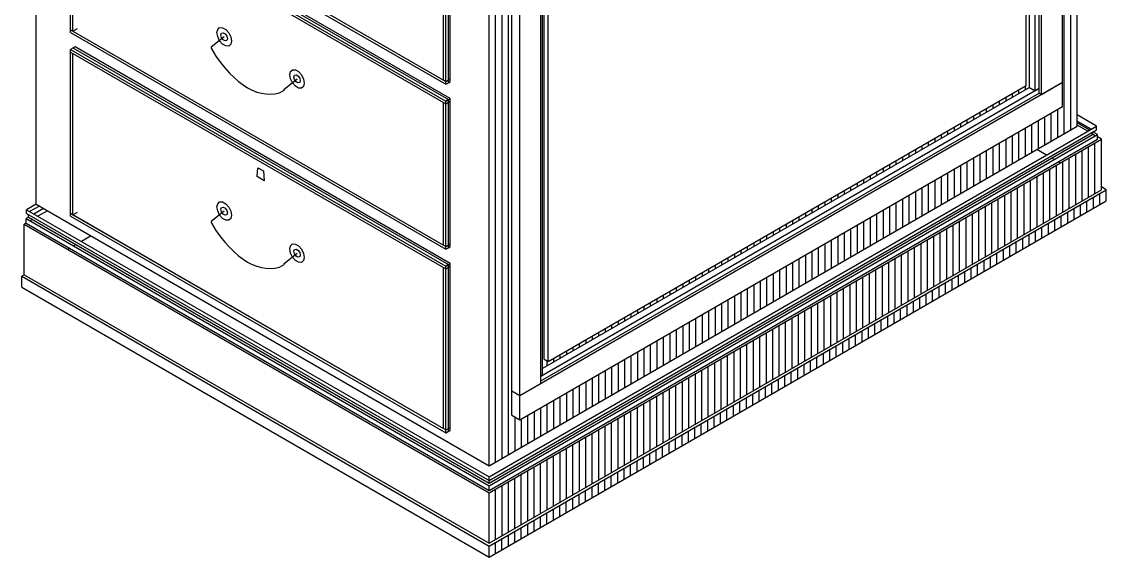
# Model space of a CAD drawing. Header units: inches. Extents: x 0.3 to 16.2, y 0.3 to 11.4.
# Drawn here: x 5.105 to 8.37, y 4.041 to 5.653 of the extents above; entities that cross this region are included whole.
import ezdxf

# ---------------------------------------------------------------- set-up
doc = ezdxf.new("R2010")
doc.units = ezdxf.units.IN
doc.header["$LTSCALE"] = 0.009843
doc.header["$MEASUREMENT"] = 0
doc.layers.add('GEOMETRY', color=7, linetype='Continuous')

msp = doc.modelspace()

# ---------------------------------------------------------------- linework, layer by layer
at = {"layer": 'GEOMETRY'}
for p, q in [((8.2437, 5.3165), (8.2437, 6.828)), ((8.2634, 5.3276), (8.2634, 6.8394)), ((8.2827, 5.339), (8.2827, 6.8504)), ((5.1484, 5.1039), (5.1484, 6.6157)), ((8.239, 5.4713), (8.239, 6.6185)), ((8.1559, 5.4457), (8.1559, 6.565)), ((8.1681, 5.4528), (8.1681, 6.572)), ((8.1756, 5.4346), (8.1756, 6.5819)), ((8.139, 5.4555), (8.139, 6.5551)), ((8.1291, 5.4614), (8.1291, 6.5299)), ((5.252, 6.126), (6.3819, 5.4736)), ((5.252, 6.126), (6.3819, 5.4736)), ((5.252, 6.1177), (6.3819, 5.4654)), ((5.2591, 6.122), (6.3819, 5.4736)), ((6.3953, 5.4224), (5.2654, 6.0748)), ((6.3953, 5.4224), (5.2654, 6.0748)), ((5.252, 6.0669), (6.3819, 5.4146)), ((5.252, 6.0669), (6.3819, 5.4146)), ((5.252, 6.0587), (6.3819, 5.4063)), ((5.252, 5.6291), (5.252, 6.0587)), ((5.2591, 6.0713), (6.3894, 5.4189)), ((5.2591, 6.0713), (6.3894, 5.4189)), ((5.2591, 5.6252), (5.2591, 6.0543)), ((5.2591, 5.6335), (5.2591, 6.0543)), ((6.3744, 5.478), (6.3744, 5.8516)), ((6.3819, 5.4736), (6.3819, 5.8472)), ((6.3894, 5.4693), (6.3894, 5.8598)), ((6.3953, 5.4728), (6.3953, 5.8634)), ((6.3953, 5.4815), (6.3953, 5.8551)), ((6.5512, 4.339), (6.5512, 5.8508)), ((6.5705, 4.3504), (6.5705, 5.8618)), ((6.5122, 4.3165), (6.5122, 5.8354)), ((6.5315, 4.328), (6.5315, 5.8394)), ((6.5803, 4.5417), (6.5803, 5.689)), ((6.6681, 4.5642), (6.6681, 5.7114)), ((6.6728, 4.5894), (6.6728, 5.7087)), ((6.678, 4.6374), (6.678, 5.7059)), ((6.6902, 4.6303), (6.6902, 5.6988)), ((6.6047, 4.5276), (6.6047, 5.6748)), ((5.252, 5.6291), (6.3819, 4.9768)), ((5.252, 5.6291), (6.3819, 4.9768)), ((5.252, 5.6291), (5.2591, 5.6252)), ((5.252, 5.6209), (5.252, 5.6291)), ((5.252, 5.6209), (6.3819, 4.9685)), ((5.2591, 5.6252), (5.2724, 5.6327)), ((5.2591, 5.6252), (6.3819, 4.9768)), ((5.6925, 5.6205), (5.6949, 5.6299)), ((5.6949, 5.6083), (5.6925, 5.6205)), ((5.6949, 5.6299), (5.7008, 5.6354)), ((5.7008, 5.6354), (5.7098, 5.635)), ((5.7047, 5.6134), (5.7067, 5.6189)), ((5.7067, 5.6189), (5.7114, 5.6201)), ((5.7098, 5.635), (5.7193, 5.6295)), ((5.7114, 5.6201), (5.7177, 5.6165)), ((5.7193, 5.6295), (5.7283, 5.6197)), ((5.7283, 5.6197), (5.7343, 5.6075)), ((5.7146, 5.6079), (5.6756, 5.5768)), ((5.7008, 5.5957), (5.6949, 5.6083)), ((5.7098, 5.5858), (5.7008, 5.5957)), ((5.7067, 5.6055), (5.7047, 5.6134)), ((5.7114, 5.5988), (5.7067, 5.6055)), ((5.7193, 5.5803), (5.7098, 5.5858)), ((5.7177, 5.5953), (5.7114, 5.5988)), ((5.7177, 5.6165), (5.7224, 5.6098)), ((5.7224, 5.5965), (5.7177, 5.5953)), ((5.7224, 5.6098), (5.7244, 5.602)), ((5.7244, 5.602), (5.7224, 5.5965)), ((5.7343, 5.5854), (5.7283, 5.5799)), ((5.7343, 5.6075), (5.7366, 5.5949)), ((5.7366, 5.5949), (5.7343, 5.5854)), ((5.2654, 5.578), (5.252, 5.5701)), ((5.252, 5.5701), (6.3819, 4.9177)), ((5.252, 5.5701), (6.3819, 4.9177)), ((5.252, 5.5618), (5.252, 5.5701)), ((5.252, 5.5618), (6.3819, 4.9094)), ((5.252, 5.5618), (5.2591, 5.5575)), ((5.252, 5.5618), (5.2591, 5.5575)), ((5.252, 5.0768), (5.252, 5.5618)), ((5.2654, 5.578), (5.2591, 5.5744)), ((5.2591, 5.5744), (6.3894, 4.922)), ((5.2591, 5.5744), (6.3894, 4.922)), ((5.2591, 5.0724), (5.2591, 5.5575)), ((5.2591, 5.0807), (5.2591, 5.5575)), ((6.3953, 4.9256), (5.2654, 5.578)), ((6.3953, 4.9256), (5.2654, 5.578)), ((5.6756, 5.5768), (5.6756, 5.574)), ((5.6756, 5.574), (5.6894, 5.5496)), ((5.7283, 5.5799), (5.7193, 5.5803)), ((5.6894, 5.5496), (5.7031, 5.5307)), ((5.7031, 5.5307), (5.7165, 5.5142)), ((5.7165, 5.5142), (5.7303, 5.4988)), ((5.7303, 5.4988), (5.7441, 5.4854)), ((5.9118, 5.4937), (5.9142, 5.5035)), ((5.9142, 5.4815), (5.9118, 5.4937)), ((5.9142, 5.5035), (5.9201, 5.5087)), ((5.9201, 5.5087), (5.9287, 5.5087)), ((5.924, 5.4866), (5.926, 5.4925)), ((5.926, 5.4791), (5.924, 5.4866)), ((5.926, 5.4925), (5.9307, 5.4937)), ((5.9287, 5.5087), (5.9386, 5.5031)), ((5.9307, 5.4937), (5.9366, 5.4902)), ((5.9366, 5.4902), (5.9417, 5.4831)), ((5.9386, 5.5031), (5.9476, 5.4929)), ((5.9476, 5.4929), (5.9535, 5.4807)), ((5.7441, 5.4854), (5.7579, 5.4736)), ((5.7579, 5.4736), (5.7717, 5.463)), ((5.7717, 5.463), (5.785, 5.4543)), ((5.785, 5.4543), (5.7988, 5.4472)), ((5.8949, 5.4504), (5.9339, 5.4811)), ((5.9201, 5.4693), (5.9142, 5.4815)), ((5.9287, 5.4594), (5.9201, 5.4693)), ((5.9307, 5.472), (5.926, 5.4791)), ((5.9386, 5.4535), (5.9287, 5.4594)), ((5.9366, 5.4689), (5.9307, 5.472)), ((5.9417, 5.4701), (5.9366, 5.4689)), ((5.9417, 5.4831), (5.9437, 5.4756)), ((5.9437, 5.4756), (5.9417, 5.4701)), ((5.9535, 5.4587), (5.9476, 5.4535)), ((5.9535, 5.4807), (5.9555, 5.4685)), ((5.9555, 5.4685), (5.9535, 5.4587)), ((6.3744, 5.478), (6.3819, 5.4736)), ((6.3819, 5.4736), (6.3953, 5.4815)), ((6.3819, 5.4736), (6.3953, 5.4815)), ((6.3819, 5.4736), (6.3953, 5.4815)), ((6.3819, 5.4654), (6.3819, 5.4736)), ((6.3819, 5.4654), (6.3953, 5.4728)), ((6.3894, 5.4693), (6.3953, 5.4728)), ((6.3953, 5.4728), (6.3953, 5.4815)), ((6.6047, 4.5276), (8.239, 5.4713)), ((6.6047, 4.5276), (8.239, 5.4713)), ((8.139, 5.4555), (6.6728, 4.6091)), ((6.6902, 4.6303), (8.1291, 5.4614)), ((8.1272, 5.4488), (8.1272, 5.4598)), ((8.139, 5.4555), (8.1559, 5.4457)), ((8.1756, 5.4346), (8.239, 5.4713)), ((8.239, 5.398), (8.239, 5.4713)), ((5.7988, 5.4472), (5.8126, 5.4417)), ((5.8126, 5.4417), (5.8264, 5.4382)), ((5.8264, 5.4382), (5.8402, 5.4358)), ((5.8402, 5.4358), (5.8535, 5.435)), ((5.8535, 5.435), (5.8673, 5.4358)), ((5.8673, 5.4358), (5.8811, 5.439)), ((5.8811, 5.439), (5.8949, 5.4472)), ((5.8949, 5.4472), (5.8949, 5.4504)), ((5.9476, 5.4535), (5.9386, 5.4535)), ((6.3819, 5.4146), (6.3953, 5.4224)), ((6.3819, 5.4146), (6.3953, 5.4224)), ((6.3894, 5.4189), (6.3953, 5.4224)), ((6.3894, 5.4189), (6.3953, 5.4224)), ((6.3953, 4.976), (6.3953, 5.4224)), ((6.3953, 5.4138), (6.3953, 5.4224)), ((6.6681, 4.5866), (8.1681, 5.4528)), ((6.6681, 4.5866), (8.1681, 5.4528)), ((6.6681, 4.5724), (8.1681, 5.4386)), ((8.0685, 5.415), (8.0685, 5.4264)), ((8.0882, 5.4264), (8.0882, 5.4374)), ((8.1075, 5.4374), (8.1075, 5.4488)), ((8.1559, 5.4457), (8.1681, 5.4528)), ((8.1681, 5.4386), (8.1681, 5.4528)), ((8.1681, 5.4386), (8.1756, 5.4346)), ((6.3744, 5.4102), (6.3819, 5.4063)), ((6.3744, 5.4102), (6.3819, 5.4063)), ((6.3744, 4.9811), (6.3744, 5.4102)), ((6.3878, 5.4181), (6.3819, 5.4146)), ((6.3819, 5.4063), (6.3819, 5.4146)), ((6.3819, 5.4063), (6.3953, 5.4138)), ((6.3819, 5.4063), (6.3953, 5.4138)), ((6.3819, 5.4063), (6.3953, 5.4138)), ((6.3819, 4.9768), (6.3819, 5.4063)), ((6.3894, 4.9724), (6.3894, 5.4189)), ((6.3953, 4.9846), (6.3953, 5.4138)), ((6.6047, 4.4543), (8.239, 5.398)), ((8.0102, 5.3815), (8.0102, 5.3925)), ((8.0299, 5.3925), (8.0299, 5.4039)), ((8.0492, 5.4039), (8.0492, 5.415)), ((8.2244, 5.3051), (8.2244, 5.3898)), ((7.952, 5.3476), (7.952, 5.3591)), ((7.9713, 5.3587), (7.9713, 5.3701)), ((7.9909, 5.3701), (7.9909, 5.3815)), ((8.1661, 5.2717), (8.1661, 5.3559)), ((8.1854, 5.2827), (8.1854, 5.3669)), ((8.2047, 5.2941), (8.2047, 5.3783)), ((8.3413, 5.339), (8.2827, 5.3728)), ((6.5122, 4.3165), (8.2827, 5.339)), ((6.5122, 4.2831), (8.3413, 5.339)), ((6.5122, 4.2831), (8.3413, 5.339)), ((6.5122, 4.2717), (8.3413, 5.3276)), ((7.8937, 5.3138), (7.8937, 5.3252)), ((7.913, 5.3252), (7.913, 5.3362)), ((7.9327, 5.3362), (7.9327, 5.3476)), ((8.1272, 5.2492), (8.1272, 5.3335)), ((8.1465, 5.2602), (8.1465, 5.3445)), ((8.3252, 5.3299), (8.2827, 5.3543)), ((8.3205, 5.3268), (8.2827, 5.3488)), ((8.3146, 5.3236), (8.2827, 5.3417)), ((8.3413, 5.3276), (8.3413, 5.339)), ((6.5122, 4.2646), (8.3291, 5.3138)), ((6.5122, 4.2563), (8.3437, 5.3138)), ((6.5122, 4.2563), (8.3437, 5.3138)), ((6.5122, 4.2421), (8.3437, 5.2996)), ((6.5122, 4.235), (8.3559, 5.2996)), ((6.5122, 4.235), (8.3559, 5.2996)), ((7.835, 5.2803), (7.835, 5.2913)), ((7.8547, 5.2913), (7.8547, 5.3028)), ((7.874, 5.3028), (7.874, 5.3138)), ((8.0685, 5.2154), (8.0685, 5.2996)), ((8.0882, 5.2268), (8.0882, 5.311)), ((8.1075, 5.2378), (8.1075, 5.322)), ((8.3291, 5.3138), (8.3291, 5.3205)), ((8.3374, 5.3102), (8.3291, 5.315)), ((8.3437, 5.3138), (8.3303, 5.3213)), ((8.3437, 5.2996), (8.3437, 5.3138)), ((8.3559, 5.2996), (8.3437, 5.3067)), ((8.3559, 5.1476), (8.3559, 5.2996)), ((7.7768, 5.2465), (7.7768, 5.2579)), ((7.7965, 5.2579), (7.7965, 5.2689)), ((7.8157, 5.2689), (7.8157, 5.2803)), ((8.0102, 5.1815), (8.0102, 5.2661)), ((8.0299, 5.1929), (8.0299, 5.2772)), ((8.0492, 5.2039), (8.0492, 5.2886)), ((8.1902, 5.2516), (8.161, 5.2685)), ((8.2976, 5.1142), (8.2976, 5.2657)), ((8.3169, 5.1252), (8.3169, 5.2772)), ((8.3362, 5.1366), (8.3362, 5.2882)), ((7.7378, 5.224), (7.7378, 5.2354)), ((7.7575, 5.2354), (7.7575, 5.2465)), ((7.952, 5.148), (7.952, 5.2323)), ((7.9713, 5.1591), (7.9713, 5.2437)), ((7.9909, 5.1705), (7.9909, 5.2547)), ((8.2134, 5.2382), (8.2059, 5.2425)), ((8.2315, 5.228), (8.2256, 5.2315)), ((8.2394, 5.0803), (8.2394, 5.2323)), ((8.2587, 5.0917), (8.2587, 5.2437)), ((8.2783, 5.1028), (8.2783, 5.2547)), ((5.8134, 5.187), (5.8157, 5.2138)), ((5.8157, 5.2138), (5.8327, 5.2039)), ((5.8327, 5.2039), (5.835, 5.1744)), ((7.6795, 5.1906), (7.6795, 5.2016)), ((7.6992, 5.2016), (7.6992, 5.213)), ((7.7185, 5.213), (7.7185, 5.224)), ((7.8937, 5.1142), (7.8937, 5.1984)), ((7.913, 5.1256), (7.913, 5.2098)), ((7.9327, 5.1366), (7.9327, 5.2213)), ((8.1811, 5.0469), (8.1811, 5.1988)), ((8.2004, 5.0579), (8.2004, 5.2098)), ((8.2201, 5.0693), (8.2201, 5.2213)), ((5.835, 5.1744), (5.8134, 5.187)), ((7.6213, 5.1567), (7.6213, 5.1677)), ((7.6406, 5.1677), (7.6406, 5.1791)), ((7.6602, 5.1791), (7.6602, 5.1906)), ((7.835, 5.0807), (7.835, 5.165)), ((7.8547, 5.0917), (7.8547, 5.176)), ((7.874, 5.1031), (7.874, 5.1874)), ((8.1228, 5.0134), (8.1228, 5.165)), ((8.1421, 5.0244), (8.1421, 5.1764)), ((8.1618, 5.0358), (8.1618, 5.1874)), ((6.5122, 4.0835), (8.3559, 5.1476)), ((6.5122, 4.0748), (8.3705, 5.1476)), ((6.5122, 4.0748), (8.3705, 5.1476)), ((7.563, 5.1228), (7.563, 5.1343)), ((7.5823, 5.1343), (7.5823, 5.1453)), ((7.6016, 5.1453), (7.6016, 5.1567)), ((7.7768, 5.0469), (7.7768, 5.1311)), ((7.7965, 5.0583), (7.7965, 5.1425)), ((7.8157, 5.0693), (7.8157, 5.1535)), ((8.0646, 4.9795), (8.0646, 5.1315)), ((8.0843, 4.9909), (8.0843, 5.1425)), ((8.1035, 5.002), (8.1035, 5.1539)), ((8.3512, 5.1028), (8.3512, 5.1366)), ((8.3705, 5.1476), (8.3559, 5.1563)), ((8.3705, 5.1138), (8.3705, 5.1476)), ((5.1484, 5.1039), (5.1193, 5.0874)), ((5.1583, 5.0984), (5.1287, 5.0815)), ((5.1484, 5.1039), (6.5122, 4.3165)), ((5.6925, 5.0957), (5.6949, 5.1055)), ((5.6949, 5.0835), (5.6925, 5.0957)), ((5.6949, 5.1055), (5.7008, 5.1106)), ((5.7008, 5.1106), (5.7098, 5.1106)), ((5.7067, 5.0941), (5.7114, 5.0953)), ((5.7098, 5.1106), (5.7193, 5.1047)), ((5.7114, 5.0953), (5.7177, 5.0921)), ((5.7193, 5.1047), (5.7283, 5.0949)), ((5.7283, 5.0949), (5.7343, 5.0827)), ((6.5122, 4.0409), (8.3705, 5.1138)), ((7.5043, 5.0894), (7.5043, 5.1004)), ((7.524, 5.1004), (7.524, 5.1118)), ((7.5433, 5.1118), (7.5433, 5.1228)), ((7.7185, 5.013), (7.7185, 5.0976)), ((7.7378, 5.0244), (7.7378, 5.1087)), ((7.7575, 5.0354), (7.7575, 5.1201)), ((8.0063, 4.9461), (8.0063, 5.098)), ((8.026, 4.9571), (8.026, 5.1091)), ((8.0453, 4.9685), (8.0453, 5.1205)), ((8.2929, 5.0693), (8.2929, 5.1031)), ((8.3122, 5.0803), (8.3122, 5.1142)), ((8.3315, 5.0917), (8.3315, 5.1252)), ((5.1252, 5.0654), (5.1181, 5.061)), ((5.1193, 5.0874), (6.5122, 4.2831)), ((5.1193, 5.0874), (6.5122, 4.2831)), ((5.1193, 5.076), (5.1193, 5.0874)), ((5.1193, 5.076), (6.5122, 4.2717)), ((5.1252, 5.0654), (5.1252, 5.0724)), ((5.1252, 5.0654), (6.5122, 4.2646)), ((5.1705, 5.0913), (5.1409, 5.0744)), ((5.1823, 5.0843), (5.1531, 5.0677)), ((5.252, 5.0768), (6.3819, 4.4244)), ((5.252, 5.0768), (6.3819, 4.4244)), ((5.252, 5.0768), (5.2591, 5.0724)), ((5.252, 5.0681), (5.252, 5.0768)), ((5.252, 5.0681), (6.3819, 4.4157)), ((5.2591, 5.0724), (5.2724, 5.0803)), ((5.2591, 5.0724), (6.3819, 4.4244)), ((5.7146, 5.0831), (5.6756, 5.052)), ((5.7008, 5.0713), (5.6949, 5.0835)), ((5.7098, 5.061), (5.7008, 5.0713)), ((5.7047, 5.0886), (5.7067, 5.0941)), ((5.7067, 5.0811), (5.7047, 5.0886)), ((5.7114, 5.074), (5.7067, 5.0811)), ((5.7177, 5.0705), (5.7114, 5.074)), ((5.7177, 5.0921), (5.7224, 5.085)), ((5.7224, 5.072), (5.7177, 5.0705)), ((5.7224, 5.085), (5.7244, 5.0776)), ((5.7244, 5.0776), (5.7224, 5.072)), ((5.7343, 5.0827), (5.7366, 5.0705)), ((5.7366, 5.0705), (5.7343, 5.0606)), ((7.4461, 5.0555), (7.4461, 5.0669)), ((7.4654, 5.0669), (7.4654, 5.078)), ((7.485, 5.078), (7.485, 5.0894)), ((7.6602, 4.9795), (7.6602, 5.0638)), ((7.6795, 4.9906), (7.6795, 5.0752)), ((7.6992, 5.002), (7.6992, 5.0862)), ((7.9484, 4.9126), (7.9484, 5.0642)), ((7.9677, 4.9236), (7.9677, 5.0756)), ((7.987, 4.9346), (7.987, 5.0866)), ((8.235, 5.0358), (8.235, 5.0693)), ((8.2543, 5.0469), (8.2543, 5.0807)), ((8.2736, 5.0583), (8.2736, 5.0917)), ((5.1181, 5.0472), (5.1118, 5.0437)), ((5.1118, 5.0437), (6.5122, 4.235)), ((5.1118, 5.0437), (6.5122, 4.235)), ((5.1118, 4.8917), (5.1118, 5.0437)), ((5.1181, 5.061), (6.5122, 4.2563)), ((5.1181, 5.061), (6.5122, 4.2563)), ((5.1181, 5.0472), (5.1181, 5.061)), ((5.1181, 5.0472), (6.5122, 4.2421)), ((5.1374, 5.0583), (5.1299, 5.0543)), ((5.6756, 5.052), (5.6756, 5.0492)), ((5.6756, 5.0492), (5.6894, 5.0248)), ((5.7193, 5.0555), (5.7098, 5.061)), ((5.7283, 5.0555), (5.7193, 5.0555)), ((5.7343, 5.0606), (5.7283, 5.0555)), ((7.3878, 5.022), (7.3878, 5.0331)), ((7.4071, 5.0331), (7.4071, 5.0445)), ((7.4268, 5.0445), (7.4268, 5.0555)), ((7.6016, 4.9457), (7.6016, 5.0303)), ((7.6213, 4.9571), (7.6213, 5.0413)), ((7.6406, 4.9681), (7.6406, 5.0528)), ((7.8902, 4.8787), (7.8902, 5.0307)), ((7.9094, 4.8902), (7.9094, 5.0417)), ((7.9287, 4.9012), (7.9287, 5.0531)), ((8.1768, 5.0024), (8.1768, 5.0358)), ((8.1961, 5.0134), (8.1961, 5.0472)), ((8.2154, 5.0244), (8.2154, 5.0583)), ((5.3138, 5.0087), (5.2846, 4.9917)), ((5.6894, 5.0248), (5.7031, 5.0059)), ((5.7031, 5.0059), (5.7165, 4.9894)), ((7.3295, 4.9882), (7.3295, 4.9992)), ((7.3488, 4.9992), (7.3488, 5.0106)), ((7.3681, 5.0106), (7.3681, 5.022)), ((7.563, 4.9232), (7.563, 5.0075)), ((7.5823, 4.9346), (7.5823, 5.0189)), ((7.8319, 4.8453), (7.8319, 4.9969)), ((7.8512, 4.8563), (7.8512, 5.0083)), ((7.8705, 4.8677), (7.8705, 5.0193)), ((8.1189, 4.9685), (8.1189, 5.0024)), ((8.1382, 4.9799), (8.1382, 5.0138)), ((8.1575, 4.9909), (8.1575, 5.0248)), ((5.2496, 4.9713), (5.2433, 4.9677)), ((5.2689, 4.9823), (5.2618, 4.9783)), ((5.7165, 4.9894), (5.7303, 4.9744)), ((5.7303, 4.9744), (5.7441, 4.9606)), ((5.9118, 4.9693), (5.9142, 4.9787)), ((5.9142, 4.9567), (5.9118, 4.9693)), ((5.9142, 4.9787), (5.9201, 4.9843)), ((5.9201, 4.9843), (5.9287, 4.9839)), ((5.924, 4.9622), (5.926, 4.9677)), ((5.926, 4.9677), (5.9307, 4.9689)), ((5.9287, 4.9839), (5.9386, 4.9783)), ((5.9307, 4.9689), (5.9366, 4.9654)), ((5.9366, 4.9654), (5.9417, 4.9587)), ((5.9386, 4.9783), (5.9476, 4.9685)), ((5.9476, 4.9685), (5.9535, 4.9559)), ((6.3744, 4.9811), (6.3819, 4.9768)), ((6.3819, 4.9768), (6.3953, 4.9846)), ((6.3819, 4.9768), (6.3953, 4.9846)), ((6.3819, 4.9768), (6.3953, 4.9846)), ((6.3819, 4.9685), (6.3819, 4.9768)), ((6.3819, 4.9685), (6.3953, 4.976)), ((6.3894, 4.9724), (6.3953, 4.976)), ((6.3953, 4.976), (6.3953, 4.9846)), ((7.2709, 4.9543), (7.2709, 4.9657)), ((7.2906, 4.9657), (7.2906, 4.9768)), ((7.3098, 4.9768), (7.3098, 4.9882)), ((7.5043, 4.8898), (7.5043, 4.974)), ((7.524, 4.9008), (7.524, 4.985)), ((7.5433, 4.9122), (7.5433, 4.9965)), ((7.7929, 4.8228), (7.7929, 4.9748)), ((7.8126, 4.8339), (7.8126, 4.9858)), ((8.0606, 4.935), (8.0606, 4.9689)), ((8.0799, 4.9465), (8.0799, 4.9799)), ((8.0992, 4.9575), (8.0992, 4.9913)), ((5.7441, 4.9606), (5.7579, 4.9488)), ((5.7579, 4.9488), (5.7717, 4.9386)), ((5.7717, 4.9386), (5.785, 4.9299)), ((5.8949, 4.9256), (5.9339, 4.9563)), ((5.9201, 4.9445), (5.9142, 4.9567)), ((5.9287, 4.9346), (5.9201, 4.9445)), ((5.926, 4.9543), (5.924, 4.9622)), ((5.9307, 4.9476), (5.926, 4.9543)), ((5.9386, 4.9291), (5.9287, 4.9346)), ((5.9366, 4.9441), (5.9307, 4.9476)), ((5.9417, 4.9453), (5.9366, 4.9441)), ((5.9417, 4.9587), (5.9437, 4.9508)), ((5.9437, 4.9508), (5.9417, 4.9453)), ((5.9535, 4.9343), (5.9476, 4.9287)), ((5.9535, 4.9559), (5.9555, 4.9437)), ((5.9555, 4.9437), (5.9535, 4.9343)), ((7.2126, 4.9209), (7.2126, 4.9319)), ((7.2319, 4.9319), (7.2319, 4.9433)), ((7.2516, 4.9433), (7.2516, 4.9543)), ((7.4461, 4.8559), (7.4461, 4.9402)), ((7.4654, 4.8673), (7.4654, 4.9516)), ((7.485, 4.8783), (7.485, 4.9626)), ((7.7346, 4.789), (7.7346, 4.9409)), ((7.7543, 4.8004), (7.7543, 4.9524)), ((7.7736, 4.8114), (7.7736, 4.9634)), ((8.0028, 4.9016), (8.0028, 4.9354)), ((8.022, 4.9126), (8.022, 4.9465)), ((8.0413, 4.924), (8.0413, 4.9579)), ((5.785, 4.9299), (5.7988, 4.9228)), ((5.7988, 4.9228), (5.8126, 4.9173)), ((5.8126, 4.9173), (5.8264, 4.9134)), ((5.8264, 4.9134), (5.8402, 4.911)), ((5.8402, 4.911), (5.8535, 4.9102)), ((5.8535, 4.9102), (5.8673, 4.911)), ((5.8673, 4.911), (5.8811, 4.9142)), ((5.8811, 4.9142), (5.8949, 4.9228)), ((5.8949, 4.9228), (5.8949, 4.9256)), ((5.9476, 4.9287), (5.9386, 4.9291)), ((6.3744, 4.9134), (6.3819, 4.9094)), ((6.3744, 4.9134), (6.3819, 4.9094)), ((6.3744, 4.4283), (6.3744, 4.9134)), ((6.3819, 4.9177), (6.3953, 4.9256)), ((6.3819, 4.9177), (6.3953, 4.9256)), ((6.3878, 4.9213), (6.3819, 4.9177)), ((6.3819, 4.9094), (6.3819, 4.9177)), ((6.3819, 4.9094), (6.3953, 4.9169)), ((6.3819, 4.9094), (6.3953, 4.9169)), ((6.3819, 4.9094), (6.3953, 4.9169)), ((6.3819, 4.4244), (6.3819, 4.9094)), ((6.3894, 4.922), (6.3953, 4.9256)), ((6.3894, 4.922), (6.3953, 4.9256)), ((6.3894, 4.4201), (6.3894, 4.922)), ((6.3953, 4.4236), (6.3953, 4.9256)), ((6.3953, 4.9169), (6.3953, 4.9256)), ((6.3953, 4.4319), (6.3953, 4.9169)), ((7.1736, 4.8984), (7.1736, 4.9094)), ((7.1933, 4.9094), (7.1933, 4.9209)), ((7.3878, 4.822), (7.3878, 4.9067)), ((7.4071, 4.8335), (7.4071, 4.9177)), ((7.4268, 4.8445), (7.4268, 4.9291)), ((7.6764, 4.7555), (7.6764, 4.9075)), ((7.6961, 4.7669), (7.6961, 4.9185)), ((7.7154, 4.778), (7.7154, 4.9299)), ((7.9445, 4.8681), (7.9445, 4.902)), ((7.9638, 4.8791), (7.9638, 4.913)), ((7.9831, 4.8906), (7.9831, 4.924)), ((5.1118, 4.8917), (5.1047, 4.8874)), ((5.1047, 4.8874), (6.5122, 4.0748)), ((5.1047, 4.8874), (6.5122, 4.0748)), ((5.1047, 4.8539), (5.1047, 4.8874)), ((5.1118, 4.8917), (6.5122, 4.0835)), ((7.1154, 4.8646), (7.1154, 4.876)), ((7.1346, 4.876), (7.1346, 4.887)), ((7.1543, 4.887), (7.1543, 4.8984)), ((7.3295, 4.7886), (7.3295, 4.8728)), ((7.3488, 4.7996), (7.3488, 4.8843)), ((7.3681, 4.811), (7.3681, 4.8953)), ((7.6185, 4.722), (7.6185, 4.8736)), ((7.6378, 4.7331), (7.6378, 4.885)), ((7.6571, 4.7445), (7.6571, 4.8961)), ((7.8866, 4.8346), (7.8866, 4.8685)), ((7.9059, 4.8457), (7.9059, 4.8795)), ((7.9252, 4.8571), (7.9252, 4.8906)), ((5.1047, 4.8539), (6.5122, 4.0409)), ((7.0571, 4.8307), (7.0571, 4.8421)), ((7.0764, 4.8421), (7.0764, 4.8535)), ((7.0961, 4.8535), (7.0961, 4.8646)), ((7.2709, 4.7547), (7.2709, 4.839)), ((7.2906, 4.7661), (7.2906, 4.8504)), ((7.3098, 4.7772), (7.3098, 4.8618)), ((7.5602, 4.6882), (7.5602, 4.8402)), ((7.5795, 4.6996), (7.5795, 4.8516)), ((7.5988, 4.7106), (7.5988, 4.8626)), ((7.8283, 4.8012), (7.8283, 4.8346)), ((7.8476, 4.8122), (7.8476, 4.8461)), ((7.8673, 4.8232), (7.8673, 4.8571)), ((6.9984, 4.7972), (6.9984, 4.8083)), ((7.0181, 4.8083), (7.0181, 4.8197)), ((7.0374, 4.8197), (7.0374, 4.8311)), ((7.2126, 4.7213), (7.2126, 4.8055)), ((7.2319, 4.7323), (7.2319, 4.8165)), ((7.2516, 4.7437), (7.2516, 4.828)), ((7.502, 4.6547), (7.502, 4.8067)), ((7.5213, 4.6657), (7.5213, 4.8177)), ((7.5406, 4.6772), (7.5406, 4.8291)), ((7.7705, 4.7673), (7.7705, 4.8012)), ((7.7898, 4.7787), (7.7898, 4.8126)), ((7.8091, 4.7898), (7.8091, 4.8236)), ((6.9402, 4.7634), (6.9402, 4.7748)), ((6.9598, 4.7748), (6.9598, 4.7858)), ((6.9791, 4.7858), (6.9791, 4.7972)), ((7.1543, 4.6874), (7.1543, 4.7717)), ((7.1736, 4.6988), (7.1736, 4.7831)), ((7.1933, 4.7098), (7.1933, 4.7941)), ((7.4437, 4.6213), (7.4437, 4.7728)), ((7.463, 4.6323), (7.463, 4.7843)), ((7.4827, 4.6437), (7.4827, 4.7953)), ((7.7315, 4.7453), (7.7315, 4.7787)), ((7.7512, 4.7563), (7.7512, 4.7902)), ((6.8819, 4.7299), (6.8819, 4.7409)), ((6.9012, 4.7409), (6.9012, 4.7524)), ((6.9209, 4.7524), (6.9209, 4.7634)), ((7.0961, 4.6535), (7.0961, 4.7382)), ((7.1154, 4.665), (7.1154, 4.7492)), ((7.1346, 4.676), (7.1346, 4.7606)), ((7.3854, 4.5874), (7.3854, 4.7394)), ((7.4047, 4.5988), (7.4047, 4.7504)), ((7.4244, 4.6098), (7.4244, 4.7618)), ((7.6736, 4.7118), (7.6736, 4.7453)), ((7.6929, 4.7228), (7.6929, 4.7567)), ((7.7122, 4.7339), (7.7122, 4.7677)), ((6.8236, 4.6961), (6.8236, 4.7075)), ((6.8429, 4.7075), (6.8429, 4.7185)), ((6.8626, 4.7185), (6.8626, 4.7299)), ((7.0374, 4.6201), (7.0374, 4.7043)), ((7.0571, 4.6311), (7.0571, 4.7157)), ((7.0764, 4.6425), (7.0764, 4.7268)), ((7.3272, 4.5539), (7.3272, 4.7059)), ((7.3469, 4.565), (7.3469, 4.7169)), ((7.3661, 4.5764), (7.3661, 4.728)), ((7.6154, 4.678), (7.6154, 4.7118)), ((7.635, 4.6894), (7.635, 4.7228)), ((7.6543, 4.7004), (7.6543, 4.7343)), ((6.765, 4.6622), (6.765, 4.6736)), ((6.7846, 4.6736), (6.7846, 4.685)), ((6.8039, 4.685), (6.8039, 4.6961)), ((6.9791, 4.5862), (6.9791, 4.6705)), ((6.9984, 4.5976), (6.9984, 4.6819)), ((7.0181, 4.6087), (7.0181, 4.6933)), ((7.2689, 4.5201), (7.2689, 4.672)), ((7.2886, 4.5315), (7.2886, 4.6835)), ((7.3079, 4.5425), (7.3079, 4.6945)), ((7.5575, 4.6445), (7.5575, 4.6783)), ((7.5768, 4.6559), (7.5768, 4.6894)), ((7.5961, 4.6669), (7.5961, 4.7008)), ((6.678, 4.6374), (6.6902, 4.6303)), ((6.7067, 4.6287), (6.7067, 4.6398)), ((6.7264, 4.6398), (6.7264, 4.6512)), ((6.7457, 4.6512), (6.7457, 4.6626)), ((6.9402, 4.5638), (6.9402, 4.648)), ((6.9598, 4.5752), (6.9598, 4.6594)), ((7.2106, 4.4866), (7.2106, 4.6386)), ((7.2303, 4.498), (7.2303, 4.6496)), ((7.2496, 4.5091), (7.2496, 4.661)), ((7.4992, 4.611), (7.4992, 4.6449)), ((7.5189, 4.622), (7.5189, 4.6559)), ((7.5382, 4.6335), (7.5382, 4.6673)), ((6.6874, 4.6173), (6.6874, 4.6319)), ((6.8819, 4.5303), (6.8819, 4.6146)), ((6.9012, 4.5413), (6.9012, 4.6256)), ((6.9209, 4.5528), (6.9209, 4.637)), ((7.1528, 4.4531), (7.1528, 4.6047)), ((7.172, 4.4642), (7.172, 4.6161)), ((7.1913, 4.4756), (7.1913, 4.6272)), ((7.4413, 4.5776), (7.4413, 4.6114)), ((7.4606, 4.5886), (7.4606, 4.6224)), ((7.4799, 4.6), (7.4799, 4.6335)), ((6.6681, 4.5866), (6.6728, 4.5894)), ((6.8236, 4.4965), (6.8236, 4.5807)), ((6.8429, 4.5075), (6.8429, 4.5921)), ((6.8626, 4.5189), (6.8626, 4.6031)), ((7.1138, 4.4307), (7.1138, 4.5827)), ((7.1331, 4.4417), (7.1331, 4.5937)), ((7.3831, 4.5441), (7.3831, 4.5776)), ((7.4028, 4.5551), (7.4028, 4.589)), ((7.422, 4.5665), (7.422, 4.6)), ((6.5803, 4.5417), (6.6047, 4.5276)), ((6.5803, 4.5417), (6.6047, 4.5276)), ((6.5803, 4.5417), (6.6047, 4.5276)), ((6.5803, 4.4685), (6.5803, 4.5417)), ((6.6047, 4.5276), (6.6681, 4.5642)), ((6.765, 4.4626), (6.765, 4.5472)), ((6.7846, 4.474), (6.7846, 4.5583)), ((6.8039, 4.485), (6.8039, 4.5697)), ((7.0555, 4.3969), (7.0555, 4.5488)), ((7.0748, 4.4083), (7.0748, 4.5602)), ((7.0945, 4.4193), (7.0945, 4.5713)), ((7.3252, 4.5106), (7.3252, 4.5441)), ((7.3445, 4.5217), (7.3445, 4.5555)), ((7.3638, 4.5327), (7.3638, 4.5665)), ((6.6047, 4.4543), (6.6047, 4.5276)), ((6.7067, 4.4291), (6.7067, 4.5134)), ((6.7264, 4.4402), (6.7264, 4.5248)), ((6.7457, 4.4516), (6.7457, 4.5358)), ((6.9972, 4.3634), (6.9972, 4.5154)), ((7.0169, 4.3744), (7.0169, 4.5264)), ((7.0362, 4.3858), (7.0362, 4.5378)), ((7.2669, 4.4768), (7.2669, 4.5106)), ((7.2866, 4.4882), (7.2866, 4.522)), ((7.3059, 4.4992), (7.3059, 4.5331)), ((6.6484, 4.3953), (6.6484, 4.4795)), ((6.6677, 4.4067), (6.6677, 4.4909)), ((6.6874, 4.4177), (6.6874, 4.5024)), ((6.939, 4.3299), (6.939, 4.4815)), ((6.9587, 4.3409), (6.9587, 4.4929)), ((6.978, 4.3524), (6.978, 4.5039)), ((7.2091, 4.4433), (7.2091, 4.4772)), ((7.2283, 4.4547), (7.2283, 4.4882)), ((7.2476, 4.4657), (7.2476, 4.4996)), ((6.5803, 4.4685), (6.6047, 4.4543)), ((6.5902, 4.3618), (6.5902, 4.463)), ((6.6094, 4.3728), (6.6094, 4.4571)), ((6.6287, 4.3843), (6.6287, 4.4685)), ((6.8811, 4.2961), (6.8811, 4.448)), ((6.9004, 4.3075), (6.9004, 4.4591)), ((6.9197, 4.3185), (6.9197, 4.4705)), ((7.1508, 4.4098), (7.1508, 4.4437)), ((7.1705, 4.4213), (7.1705, 4.4547)), ((7.1898, 4.4323), (7.1898, 4.4661)), ((6.3744, 4.4283), (6.3819, 4.4244)), ((6.3819, 4.4244), (6.3953, 4.4319)), ((6.3819, 4.4244), (6.3953, 4.4319)), ((6.3819, 4.4244), (6.3953, 4.4319)), ((6.3819, 4.4157), (6.3819, 4.4244)), ((6.3819, 4.4157), (6.3953, 4.4236)), ((6.3894, 4.4201), (6.3953, 4.4236)), ((6.3953, 4.4236), (6.3953, 4.4319)), ((6.8228, 4.2626), (6.8228, 4.4146)), ((6.8421, 4.2736), (6.8421, 4.4256)), ((6.8614, 4.285), (6.8614, 4.437)), ((7.0929, 4.3764), (7.0929, 4.4102)), ((7.1122, 4.3874), (7.1122, 4.4213)), ((7.1315, 4.3988), (7.1315, 4.4323)), ((6.7646, 4.2291), (6.7646, 4.3807)), ((6.7839, 4.2402), (6.7839, 4.3921)), ((6.8031, 4.2512), (6.8031, 4.4031)), ((7.0346, 4.3429), (7.0346, 4.3768)), ((7.0543, 4.3539), (7.0543, 4.3878)), ((7.0736, 4.3654), (7.0736, 4.3988)), ((6.7063, 4.1953), (6.7063, 4.3472)), ((6.7256, 4.2067), (6.7256, 4.3583)), ((6.7449, 4.2177), (6.7449, 4.3697)), ((6.9961, 4.3205), (6.9961, 4.3543)), ((7.0154, 4.3315), (7.0154, 4.3654)), ((6.648, 4.1618), (6.648, 4.3134)), ((6.6673, 4.1728), (6.6673, 4.3248)), ((6.687, 4.1843), (6.687, 4.3358)), ((6.9382, 4.287), (6.9382, 4.3209)), ((6.9575, 4.298), (6.9575, 4.3319)), ((6.9768, 4.3094), (6.9768, 4.3429)), ((6.5122, 4.2717), (6.5122, 4.2831)), ((6.5122, 4.2646), (6.5122, 4.2787)), ((6.5898, 4.128), (6.5898, 4.2799)), ((6.6091, 4.1394), (6.6091, 4.2913)), ((6.6287, 4.1504), (6.6287, 4.3024)), ((6.8799, 4.2535), (6.8799, 4.287)), ((6.8992, 4.2646), (6.8992, 4.2984)), ((6.9185, 4.276), (6.9185, 4.3094)), ((6.5122, 4.2421), (6.5122, 4.2563)), ((6.5315, 4.0945), (6.5315, 4.2465)), ((6.5512, 4.1055), (6.5512, 4.2575)), ((6.5705, 4.1169), (6.5705, 4.2689)), ((6.822, 4.2201), (6.822, 4.2535)), ((6.8413, 4.2311), (6.8413, 4.265)), ((6.8606, 4.2421), (6.8606, 4.276)), ((6.5122, 4.0835), (6.5122, 4.235)), ((6.7638, 4.1862), (6.7638, 4.2201)), ((6.7831, 4.1976), (6.7831, 4.2315)), ((6.8024, 4.2087), (6.8024, 4.2425)), ((6.7059, 4.1528), (6.7059, 4.1866)), ((6.7252, 4.1642), (6.7252, 4.1976)), ((6.7445, 4.1752), (6.7445, 4.2091)), ((6.6476, 4.1193), (6.6476, 4.1531)), ((6.6669, 4.1307), (6.6669, 4.1642)), ((6.6862, 4.1417), (6.6862, 4.1756)), ((6.5898, 4.0858), (6.5898, 4.1197)), ((6.6091, 4.0969), (6.6091, 4.1307)), ((6.6283, 4.1083), (6.6283, 4.1417)), ((6.5315, 4.0524), (6.5315, 4.0862)), ((6.5508, 4.0634), (6.5508, 4.0972)), ((6.5701, 4.0748), (6.5701, 4.1083)), ((6.5122, 4.0409), (6.5122, 4.0748))]:
    msp.add_line(p, q, dxfattribs=at)

doc.saveas('drawing.dxf')
